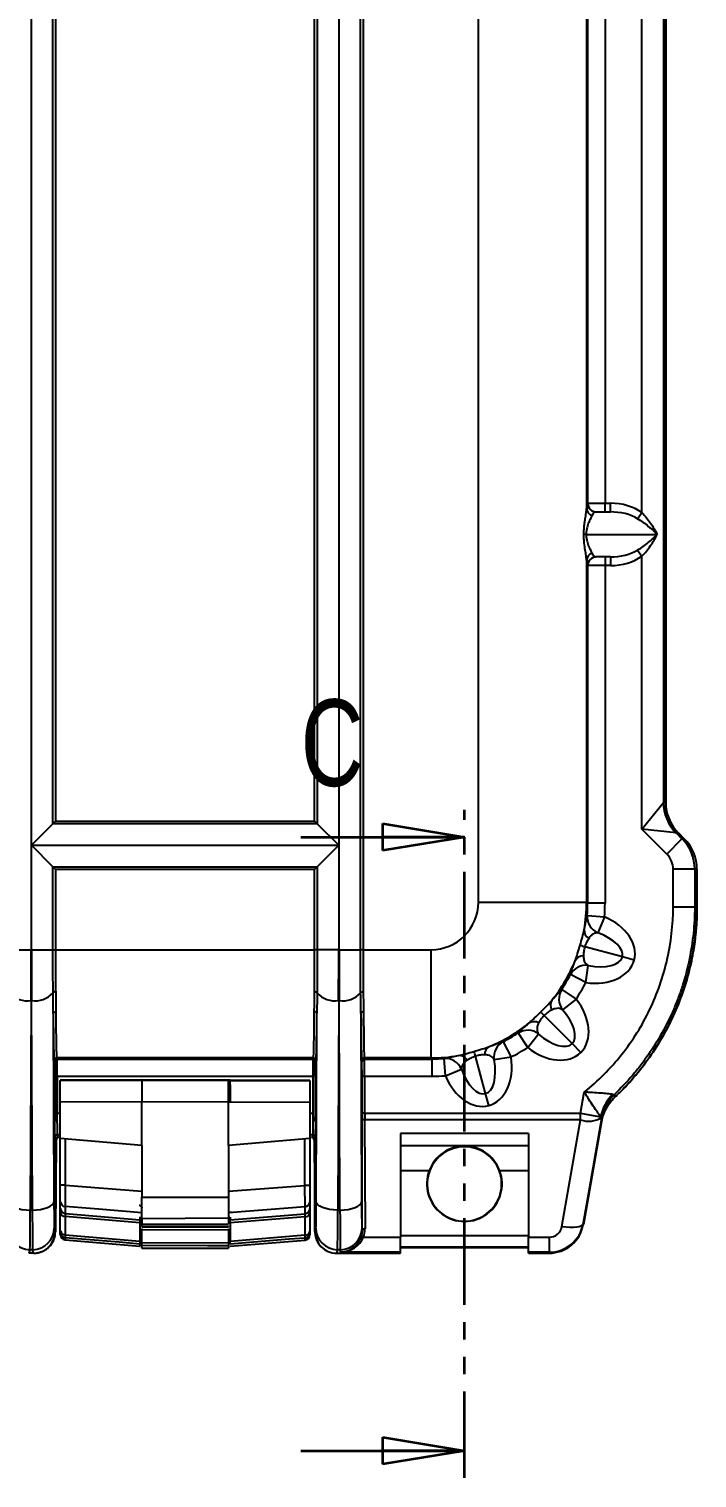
# Model space of a CAD drawing. Header units: millimetres. Extents: x 12 to 854, y 4 to 555.
# Drawn here: x 207.8 to 256.8, y 342.8 to 449.1 of the extents above; entities that cross this region are included whole.
import ezdxf

# ---------------------------------------------------------------- set-up
doc = ezdxf.new("R2010")
doc.units = ezdxf.units.MM
doc.linetypes.add('CENTER', pattern=[10.16, 6.35, -1.27, 1.27, -1.27])
doc.linetypes.add('PHANTOM', pattern=[12.7, 6.35, -1.27, 1.27, -1.27, 1.27, -1.27])
doc.layers.add('DEFAULT_1', color=7, linetype='CENTER')
doc.styles.add('SLDTEXTSTYLE2', font='TXT', dxfattribs={"width": 0.75})

# ---------------------------------------------------------------- blocks, each defined once
blk = doc.blocks.new('_Closed')
at = {"color": 0, "linetype": 'ByBlock', "lineweight": -2}
for p, q in [((-1, 0.166667), (0, 0)), ((-1, 0.166667), (-1, -0.166667)), ((0, 0), (-1, -0.166667)), ((0, 0), (-1, 0))]:
    blk.add_line(p, q, dxfattribs=at)

msp = doc.modelspace()

# ---------------------------------------------------------------- linework, layer by layer
at = {"color": 7, "linetype": 'Continuous', "lineweight": 25}
for p, q in [((207.94, 486.41), (207.94, 381.55)), ((230.52, 381.55), (230.52, 486.41)), ((232.1, 381.55), (232.1, 486.41)), ((232.29, 486.41), (232.29, 381.55)), ((240.74, 385.04), (240.74, 482.92)), ((207.96, 389.21), (207.96, 478.75)), ((230.49, 478.75), (230.49, 389.21)), ((209.54, 390.79), (209.54, 477.17)), ((228.91, 477.17), (228.91, 390.79)), ((209.73, 476.98), (209.73, 390.98)), ((228.72, 390.98), (228.72, 476.98)), ((254.31, 475.6), (254.31, 392.36)), ((254.48, 392.36), (254.48, 475.6)), ((254.48, 475.59), (254.48, 392.36)), ((248.67, 454.05), (248.67, 413.91)), ((252.72, 413.61), (252.72, 454.35)), ((248.75, 414.29), (248.75, 453.66)), ((250.02, 453.66), (250.02, 414.29)), ((248.74, 414.29), (248.75, 414.29)), ((248.75, 414.29), (250.02, 414.29)), ((249.37, 413.66), (250.41, 413.66)), ((250.02, 413.66), (250.02, 414.29)), ((250.02, 414.29), (250.41, 414.29)), ((250.41, 413.66), (250.41, 414.29)), ((252.4, 413.16), (252.72, 413.61)), ((248.64, 412.01), (248.47, 412.01)), ((248.64, 412.01), (253.84, 412.01)), ((250.41, 410.36), (249.37, 410.36)), ((250.02, 410.36), (250.02, 409.72)), ((250.41, 410.36), (250.41, 409.72)), ((252.4, 410.85), (252.72, 410.41)), ((252.72, 390.39), (252.72, 410.41)), ((248.67, 410.11), (248.67, 385.04)), ((248.75, 409.72), (248.74, 409.72)), ((248.75, 384.96), (248.75, 409.72)), ((250.02, 409.72), (248.75, 409.72)), ((250.02, 409.72), (250.02, 384.96)), ((250.41, 409.72), (250.02, 409.72)), ((252.72, 390.39), (254.31, 392.36)), ((254.31, 392.36), (254.48, 392.36)), ((207.96, 389.21), (209.54, 390.79)), ((209.73, 390.98), (209.54, 390.79)), ((228.91, 390.79), (209.54, 390.79)), ((209.73, 390.98), (209.74, 390.98)), ((209.74, 390.98), (228.72, 390.98)), ((228.72, 390.98), (228.91, 390.79)), ((228.91, 390.79), (230.49, 389.21)), ((254.54, 388.57), (252.72, 390.39)), ((255.24, 390.12), (252.72, 390.39)), ((255.24, 390.12), (255.66, 389.69)), ((255.41, 390.12), (255.24, 390.12)), ((255.41, 390.12), (255.83, 389.69)), ((255.83, 389.69), (255.41, 390.11)), ((207.96, 381.55), (207.96, 389.21)), ((207.96, 389.21), (230.49, 389.21)), ((209.54, 387.63), (207.96, 389.21)), ((230.49, 389.21), (228.91, 387.63)), ((230.49, 389.21), (230.49, 381.55)), ((254.54, 388.57), (255.66, 389.69)), ((255.66, 389.69), (255.83, 389.69)), ((209.54, 381.55), (209.54, 387.63)), ((209.54, 387.63), (228.91, 387.63)), ((209.54, 387.63), (209.73, 387.44)), ((209.73, 387.44), (209.73, 381.55)), ((228.72, 387.44), (209.73, 387.44)), ((228.91, 387.63), (228.72, 387.44)), ((228.72, 381.55), (228.72, 387.44)), ((228.91, 387.63), (228.91, 381.55)), ((255.01, 384.7), (255.01, 387.45)), ((256.59, 387.45), (255.01, 387.45)), ((256.59, 387.45), (256.59, 384.7)), ((256.76, 387.45), (256.59, 387.45)), ((256.76, 387.45), (256.76, 384.7)), ((256.76, 384.7), (256.76, 387.44)), ((240.74, 385.04), (248.67, 385.04)), ((248.67, 385.04), (248.75, 384.96)), ((250.02, 384.96), (248.75, 384.96)), ((255.01, 384.7), (256.59, 384.7)), ((256.59, 384.7), (256.76, 384.7)), ((248.72, 384.06), (249.98, 383.96)), ((249.98, 383.96), (249.5, 382.8)), ((206.36, 381.55), (207.94, 381.55)), ((207.96, 381.55), (207.94, 381.55)), ((207.96, 381.55), (209.54, 381.55)), ((209.54, 381.55), (209.73, 381.55)), ((209.73, 381.55), (228.72, 381.55)), ((228.91, 381.55), (228.72, 381.55)), ((230.49, 381.55), (228.91, 381.55)), ((230.49, 381.55), (230.52, 381.55)), ((230.52, 381.55), (232.1, 381.55)), ((232.29, 381.55), (232.1, 381.55)), ((232.29, 381.55), (237.25, 381.55)), ((237.25, 381.55), (237.25, 373.62)), ((251.29, 381.03), (248.54, 381.76)), ((248.61, 379.15), (248.79, 380.4)), ((252.16, 380.8), (251.29, 381.03)), ((248.61, 379.15), (247.49, 379.73)), ((246.84, 378.64), (247.9, 377.93)), ((207.93, 377.83), (207.87, 362.46)), ((207.97, 377.83), (207.93, 377.83)), ((208.03, 362.46), (207.97, 377.83)), ((230.49, 377.83), (230.43, 362.46)), ((230.49, 377.83), (230.52, 377.83)), ((230.58, 362.46), (230.52, 377.83)), ((247.9, 377.93), (246.91, 377.15)), ((209.56, 376.89), (209.61, 363.08)), ((228.84, 363.08), (228.89, 376.89)), ((232.12, 376.89), (232.17, 363.08)), ((247.62, 374.67), (245.56, 376.73)), ((244.35, 374.39), (243.65, 375.45)), ((244.35, 374.39), (245.14, 375.38)), ((242.56, 374.8), (243.14, 373.67)), ((248.25, 374.03), (247.62, 374.67)), ((209.62, 368.95), (209.62, 373.43)), ((209.62, 373.43), (209.69, 373.43)), ((209.83, 373.43), (209.69, 373.43)), ((209.69, 369.07), (209.69, 373.43)), ((209.76, 373.62), (209.79, 373.62)), ((228.67, 373.62), (209.79, 373.62)), ((209.83, 373.54), (228.62, 373.54)), ((209.83, 373.43), (209.83, 369.3)), ((228.77, 373.43), (228.62, 373.43)), ((228.62, 369.3), (228.62, 373.43)), ((228.67, 373.62), (228.69, 373.62)), ((228.77, 373.43), (228.84, 373.43)), ((228.77, 373.43), (228.77, 369.07)), ((228.84, 373.43), (228.84, 368.95)), ((232.19, 373.35), (232.17, 373.43)), ((237.25, 373.62), (232.36, 373.62)), ((232.36, 373.62), (232.38, 373.54)), ((232.38, 373.54), (237.33, 373.54)), ((237.33, 373.54), (237.25, 373.62)), ((237.33, 373.54), (237.33, 372.27)), ((238.32, 372.31), (238.23, 373.57)), ((241.26, 371), (240.52, 373.75)), ((243.14, 373.67), (241.89, 373.49)), ((209.83, 372.27), (209.84, 372.27)), ((228.62, 372.27), (209.84, 372.27)), ((209.84, 372.27), (209.84, 369.57)), ((216.05, 372.02), (210.08, 372)), ((210.08, 372), (210.08, 371.97)), ((210.08, 371.97), (216.05, 371.99)), ((210.08, 370.38), (210.08, 371.97)), ((216.05, 371.99), (216.05, 372.02)), ((222.54, 371.99), (216.05, 372.02)), ((216.05, 371.99), (216.05, 371.99)), ((216.05, 371.99), (222.4, 371.96)), ((222.4, 371.96), (222.54, 371.96)), ((222.54, 371.99), (222.54, 371.96)), ((228.37, 371.97), (222.54, 371.99)), ((222.54, 371.96), (228.37, 371.94)), ((228.37, 371.97), (228.37, 371.94)), ((228.37, 371.94), (228.37, 370.35)), ((228.62, 372.27), (228.62, 372.27)), ((228.62, 369.57), (228.62, 372.27)), ((232.2, 369.57), (232.2, 372.27)), ((232.39, 372.27), (232.2, 372.27)), ((237.33, 372.27), (232.39, 372.27)), ((232.39, 372.27), (232.39, 369.57)), ((238.32, 372.31), (239.49, 372.79)), ((241.49, 370.13), (241.26, 371)), ((248.22, 369.57), (248.5, 371.11)), ((216.05, 370.4), (210.08, 370.38)), ((210.08, 367.72), (210.08, 370.38)), ((216.05, 370.4), (216.05, 370.4)), ((222.4, 370.38), (216.05, 370.4)), ((216.05, 367.2), (216.05, 370.4)), ((222.4, 370.38), (222.4, 370.38)), ((222.4, 367.2), (222.4, 370.38)), ((222.54, 370.38), (222.4, 370.38)), ((228.37, 370.35), (222.54, 370.38)), ((228.37, 370.35), (228.37, 367.72)), ((209.65, 368.95), (209.62, 368.95)), ((209.83, 369.57), (209.84, 369.57)), ((209.83, 369.3), (209.83, 369.28)), ((228.62, 369.57), (228.62, 369.57)), ((228.62, 369.28), (228.62, 369.3)), ((228.84, 368.95), (228.81, 368.95)), ((232.39, 369.57), (232.2, 369.57)), ((232.22, 361.02), (232.2, 369.02)), ((232.39, 369.57), (248.22, 369.57)), ((232.39, 369.08), (232.42, 361.08)), ((248.22, 369.08), (232.39, 369.08)), ((246.86, 361.27), (248.22, 369.08)), ((248.22, 369.57), (249.69, 369.31)), ((248.22, 369.08), (248.22, 369.57)), ((249.77, 369.19), (248.42, 361.48)), ((248.42, 361.4), (249.75, 368.95)), ((249.75, 368.95), (248.43, 361.4)), ((249.75, 368.95), (249.83, 369.23)), ((209.7, 367.62), (209.66, 367.79)), ((209.85, 367.98), (209.89, 367.81)), ((209.89, 367.81), (209.97, 367.81)), ((216.05, 367.2), (210.08, 367.72)), ((210.08, 364.29), (210.08, 367.72)), ((210.44, 367.69), (210.44, 364.29)), ((228.37, 367.72), (222.4, 367.2)), ((228.01, 364.27), (228.01, 367.69)), ((228.37, 367.72), (228.37, 364.27)), ((228.5, 367.81), (228.56, 367.81)), ((228.56, 367.81), (228.6, 367.98)), ((228.79, 367.79), (228.75, 367.62)), ((244.41, 368.09), (235.01, 368.09)), ((235.01, 368.09), (235.01, 360.47)), ((244.41, 368.09), (244.41, 360.47)), ((209.7, 360.89), (209.7, 367.62)), ((209.78, 367.62), (209.72, 360.88)), ((216.05, 367.2), (216.05, 363.4)), ((222.4, 367.2), (222.4, 363.42)), ((228.69, 367.62), (228.74, 360.88)), ((228.75, 360.89), (228.75, 367.62)), ((235.01, 367.21), (244.41, 367.21)), ((235.01, 365.37), (237.13, 365.37)), ((237.13, 365.37), (237.13, 365.37)), ((237.17, 365.37), (237.17, 365.37)), ((237.17, 365.37), (237.17, 365.37)), ((242.26, 365.37), (242.26, 365.37)), ((242.26, 365.37), (242.26, 365.37)), ((242.3, 365.37), (242.29, 365.37)), ((242.3, 365.37), (244.41, 365.37)), ((210.44, 364.29), (210.08, 364.29)), ((210.44, 364.29), (216.05, 363.84)), ((216.05, 363.4), (222.4, 363.42)), ((222.4, 363.84), (228.01, 364.27)), ((228.37, 364.27), (228.01, 364.27)), ((207.87, 362.46), (208.03, 362.46)), ((210.08, 362.59), (210.08, 363.1)), ((210.43, 362.72), (210.43, 362.22)), ((228.02, 362.19), (228.02, 362.7)), ((228.37, 363.08), (228.37, 362.57)), ((230.43, 362.46), (230.58, 362.46)), ((210.08, 360.93), (210.08, 362.27)), ((215.92, 361.54), (210.43, 362)), ((210.43, 362), (210.43, 360.66)), ((215.92, 361.94), (216.05, 361.92)), ((215.92, 361.94), (215.92, 361.76)), ((215.92, 361.54), (215.92, 360.19)), ((216.05, 361.83), (216.05, 361.43)), ((216.05, 361.43), (222.4, 361.46)), ((222.4, 361.93), (222.54, 361.94)), ((222.4, 361.86), (222.4, 361.46)), ((228.02, 361.97), (222.54, 361.54)), ((222.54, 361.94), (222.54, 361.75)), ((222.54, 361.54), (222.54, 360.19)), ((228.02, 360.64), (228.02, 361.97)), ((228.37, 362.24), (228.37, 360.9)), ((248.42, 361.48), (248.42, 361.4)), ((209.64, 361.15), (209.7, 360.89)), ((210.08, 360.67), (210.08, 360.82)), ((210.43, 360.66), (215.92, 360.19)), ((210.43, 360.29), (215.92, 359.81)), ((215.92, 360.46), (216.06, 360.45)), ((216.06, 361.02), (216.06, 361.11)), ((222.41, 360.99), (216.06, 361.02)), ((216.06, 360.09), (216.06, 361.02)), ((222.41, 361.09), (222.41, 360.99)), ((222.41, 360.99), (222.41, 360.07)), ((222.41, 360.47), (222.54, 360.48)), ((222.54, 360.19), (228.02, 360.64)), ((222.54, 359.81), (228.02, 360.26)), ((228.37, 360.79), (228.37, 360.64)), ((228.75, 360.89), (228.82, 361.15)), ((232.19, 361.15), (232.22, 361.02)), ((232.31, 360.47), (235.01, 360.47)), ((235.01, 360.61), (244.41, 360.61)), ((235.01, 359.37), (235.01, 360.47)), ((244.41, 360.47), (245.92, 360.47)), ((244.41, 359.37), (244.41, 360.47)), ((245.92, 360.47), (245.92, 359.37)), ((207.85, 359.56), (207.78, 359.3)), ((208.12, 359.3), (207.78, 359.3)), ((208.05, 359.56), (207.85, 359.56)), ((208.12, 359.3), (208.05, 359.56)), ((215.92, 359.97), (215.92, 359.81)), ((216.06, 360.09), (222.41, 360.07)), ((216.06, 359.68), (216.06, 359.87)), ((216.06, 359.68), (222.41, 359.66)), ((222.41, 359.84), (222.41, 359.66)), ((230.4, 359.56), (230.34, 359.3)), ((230.34, 359.3), (235.01, 359.3)), ((230.61, 359.56), (230.4, 359.56)), ((230.65, 359.37), (230.61, 359.56)), ((235.01, 359.37), (230.65, 359.37)), ((235.01, 359.77), (244.41, 359.77)), ((235.01, 359.72), (244.41, 359.72)), ((235.01, 359.3), (235.01, 359.37)), ((245.92, 359.37), (244.41, 359.37)), ((244.41, 359.3), (244.41, 359.37)), ((244.41, 359.3), (245.92, 359.3)), ((244.41, 359.3), (245.92, 359.3)), ((245.92, 359.3), (245.92, 359.37))]:
    msp.add_line(p, q, dxfattribs=at)
at = {"color": 7, "linetype": 'PHANTOM', "lineweight": 35}
msp.add_line((239.71, 342.82), (239.71, 391.82), dxfattribs=at)
at = {"color": 7, "linetype": 'Continuous', "lineweight": 35}
for p, q in [((227.71, 389.82), (239.71, 389.82)), ((227.71, 344.82), (239.71, 344.82))]:
    msp.add_line(p, q, dxfattribs=at)
at = {"color": 8, "linetype": 'Continuous', "lineweight": 25}
for p, q in [((209.84, 369.57), (210.08, 369.57)), ((228.37, 369.57), (228.62, 369.57)), ((210.08, 367.98), (209.85, 367.98)), ((228.6, 367.98), (228.37, 367.98)), ((210.43, 360.44), (210.43, 360.29)), ((215.92, 360.59), (216.06, 360.58)), ((222.41, 360.58), (222.54, 360.6)), ((228.02, 360.26), (228.02, 360.41))]:
    msp.add_line(p, q, dxfattribs=at)
at = {"color": 7, "linetype": 'Continuous', "lineweight": 25, "flags": 128}
for points in [[(209.56, 376.89), (209.57, 376.91), (209.58, 376.93), (209.59, 376.95), (209.62, 376.97), (209.65, 376.98), (209.68, 376.99), (209.72, 377), (209.75, 377)], [(228.89, 376.89), (228.89, 376.91), (228.88, 376.93), (228.86, 376.95), (228.84, 376.97), (228.81, 376.98), (228.77, 376.99), (228.74, 377), (228.7, 377)], [(232.31, 377), (232.27, 377), (232.23, 376.99), (232.2, 376.98), (232.17, 376.97), (232.15, 376.95), (232.13, 376.93), (232.12, 376.91), (232.12, 376.89)], [(245.56, 376.73), (245.5, 376.78), (245.46, 376.83), (245.42, 376.87), (245.38, 376.91), (245.35, 376.94), (245.33, 376.96), (245.31, 376.98), (245.3, 376.99)], [(232.39, 369.08), (232.36, 369.08), (232.32, 369.08), (232.29, 369.07), (232.26, 369.06), (232.24, 369.06), (232.22, 369.05), (232.21, 369.04), (232.2, 369.02)], [(206.29, 363.08), (206.32, 362.96), (206.41, 362.85), (206.56, 362.74), (206.76, 362.65), (207, 362.57), (207.27, 362.51), (207.57, 362.47), (207.87, 362.46)], [(208.03, 362.46), (208.33, 362.47), (208.63, 362.51), (208.9, 362.57), (209.14, 362.65), (209.34, 362.74), (209.49, 362.85), (209.58, 362.96), (209.61, 363.08)], [(216.05, 362.27), (212.89, 362.52), (210.43, 362.72)], [(228.02, 362.7), (225.21, 362.49), (222.4, 362.27)], [(230.43, 362.46), (230.12, 362.47), (229.82, 362.51), (229.55, 362.57), (229.31, 362.65), (229.11, 362.74), (228.97, 362.85), (228.87, 362.96), (228.84, 363.08)], [(230.58, 362.46), (230.89, 362.47), (231.19, 362.51), (231.46, 362.57), (231.7, 362.65), (231.9, 362.74), (232.04, 362.85), (232.14, 362.96), (232.17, 363.08)], [(210.43, 362.22), (211.6, 362.12), (215.92, 361.76)], [(222.4, 361.86), (219.23, 361.85), (216.05, 361.83)], [(222.41, 361.25), (220.12, 361.26), (216.06, 361.27)], [(222.54, 361.75), (224.05, 361.88), (228.02, 362.19)], [(246.86, 361.27), (247.16, 361.23), (247.44, 361.21), (247.7, 361.21), (247.94, 361.23), (248.13, 361.27), (248.28, 361.32), (248.38, 361.39), (248.42, 361.48)], [(215.92, 359.97), (214.4, 360.1), (210.43, 360.44)], [(216.06, 361.24), (217.58, 361.23), (222.41, 361.21)], [(228.02, 360.41), (226.85, 360.32), (222.54, 359.97)], [(232.42, 361.08), (232.38, 361.08), (232.34, 361.07), (232.31, 361.07), (232.28, 361.06), (232.26, 361.05), (232.24, 361.04), (232.23, 361.03), (232.22, 361.02)], [(222.41, 359.84), (220.88, 359.85), (216.06, 359.87)]]:
    msp.add_lwpolyline(points, dxfattribs=at)
at = {"color": 7, "linetype": 'Continuous', "lineweight": 25}
for centre, radius, start, end in [((249.26, 413.93), 0.59, 182.4967, 249.7068), ((249.37, 414.29), 0.635, 179.9825, 269.9825), ((249.39, 414.29), 0.635, 179.9825, 269.9825), ((249.26, 410.08), 0.59, 110.2932, 177.5033), ((249.37, 409.72), 0.635, 90.0175, 180.0175), ((249.39, 409.72), 0.635, 90.0175, 180.0175), ((257.48, 392.36), 3.18, 180.0299, 224.9875), ((257.49, 392.36), 3.18, 179.997, 224.9783), ((253.42, 387.45), 3.18, 0, 45), ((249.98, 383.97), 1.27, 175.9468, 247.5286), ((249.25, 383), 0.761, 178.1475, 236.0804), ((249.66, 385.63), 4.02, 248.624, 253.8537), ((248.61, 379.14), 1.27, 81.7396, 152.3492), ((248.46, 380.37), 0.738, 92.2406, 149.0731), ((207.65, 379.54), 1.73, 221.6271, 279.3821), ((208.25, 379.54), 1.73, 260.6179, 318.3729), ((209.7, 378.25), 0.208, 80.6152, 138.3057), ((228.75, 378.25), 0.208, 41.6943, 99.3848), ((230.2, 379.54), 1.73, 221.6271, 279.3821), ((230.81, 379.54), 1.73, 260.6179, 318.3729), ((232.26, 378.25), 0.208, 80.6152, 138.3057), ((247.91, 377.94), 1.27, 146.818, 218.3553), ((246.78, 377.47), 0.764, 149.7492, 206.4111), ((244.82, 375.51), 0.764, 63.5866, 120.247), ((244.35, 374.38), 1.27, 51.6427, 123.178), ((236.65, 372.63), 4.03, 16.1431, 21.3551), ((241.91, 373.82), 0.739, 120.9183, 177.7494), ((243.14, 373.68), 1.27, 117.6471, 188.2634), ((232.36, 373.43), 0.191, 90.0041, 179.9632), ((232.38, 373.35), 0.191, 90.0041, 179.9632), ((238.31, 372.31), 1.27, 22.465, 94.0498), ((239.29, 373.04), 0.762, 33.9239, 91.8537), ((175.19, 370.96), 47.36, 359.2898, 1.2102), ((253.01, 368.58), 3.4, 135.7183, 167.6589), ((252.9, 368.64), 3.18, 133.6583, 169.4096), ((252.89, 368.64), 3.17, 133.5377, 169.9834), ((252.9, 368.64), 3.18, 133.7052, 168.7547), ((209.77, 368.95), 0.127, 121.2924, 180.0004), ((209.58, 369.28), 0.254, 301.2891, 359.9999), ((228.88, 369.28), 0.254, 180.0001, 238.7109), ((228.68, 368.95), 0.127, 359.9996, 58.7076), ((248.81, 370.8), 1.82, 251.0896, 301.9824), ((209.85, 367.79), 0.191, 90.0041, 179.9632), ((228.6, 367.79), 0.191, 0.0368, 89.9959), ((239.71, 364.38), 2.73, 21.2882, 158.7118), ((239.71, 364.38), 2.73, 158.6891, 21.3109), ((210.46, 363.1), 0.378, 180.3004, 265.3724), ((210.46, 362.6), 0.38, 180.1203, 265.1502), ((227.99, 363.08), 0.378, 274.3779, 359.6965), ((227.99, 362.57), 0.38, 274.6001, 359.8786), ((210.41, 362.33), 0.329, 190.4295, 274.2578), ((228.05, 362.3), 0.329, 265.5498, 349.5203), ((207.85, 361.15), 1.59, 180.0368, 269.9959), ((208.05, 361.15), 1.59, 270.0041, 359.9632), ((210.41, 360.99), 0.329, 190.4295, 274.2578), ((210.46, 360.82), 0.381, 180.0522, 265.0653), ((210.46, 360.67), 0.381, 180, 265), ((228.05, 360.96), 0.329, 265.5498, 349.5203), ((227.99, 360.79), 0.381, 274.6847, 359.9473), ((227.99, 360.64), 0.381, 274.75, 0), ((230.4, 361.15), 1.59, 180.0368, 269.9959), ((230.61, 361.15), 1.59, 270.0041, 359.9632), ((232.22, 360.3), 0.195, 60.6698, 115.3673)]:
    msp.add_arc(centre, radius, start, end, dxfattribs=at)
for centre, major_axis, ratio, start_param, end_param in [((248.74, 412.01), (0, 2.29), 0.051172, 0, 0.590076), ((249.37, 412.01), (0, 1.65), 0.342818, 0, 0.590076), ((250.41, 412.01), (-3.23, 0), 0.707107, 3.915418, 4.712389), ((250.41, 412.01), (2.78, 0), 0.593057, 0.773825, 1.570796), ((249.37, 412.01), (0, 1.65), 0.342818, 2.551517, 3.141593), ((250.41, 412.01), (2.78, 0), 0.593057, 4.712389, 5.50936), ((250.41, 412.01), (3.23, 0), 0.707107, 4.712389, 5.50936), ((248.74, 412.01), (0, 2.29), 0.051172, 2.551517, 3.141593), ((254.31, 385.63), (0, 6.74), 0.024685, 6.28317, 6.293397), ((257.65, 392.36), (3.18, 0), 0.999391, 3.141593, 3.926991), ((257.65, 392.36), (-2.25, 2.25), 0.998783, 0.784789, 1.570796), ((257.49, 385.63), (-2.25, 4.49), 0.014798, 6.26343, 6.273656), ((253.58, 387.45), (3.18, 0), 0.999391, 0, 0.785398), ((253.58, 387.45), (2.25, -2.25), 0.998783, 0.784789, 1.570796), ((253.42, 387.45), (1.59, 0), 0.999391, 0, 0.785398), ((237.24, 385.04), (2.47, -2.47), 0.998783, 5.498396, 7.067974), ((237.24, 385.04), (8.08, 8.08), 0.999527, 5.319543, 5.497178), ((237.31, 384.98), (8.09, -8.09), 0.998513, 0.706126, 0.784789), ((237.31, 384.98), (8.99, -8.99), 0.998783, 0.706126, 0.784789), ((248.69, 381.72), (3.47, -0.93), 0.707107, 0, 1.382907), ((248.69, 381.72), (2.6, -0.7), 0.471405, 0, 1.382907), ((207.87, 381.55), (0, 9.53), 0.007272, 4.310963, 4.712389), ((208.03, 381.55), (0, 9.53), 0.007272, 1.570796, 1.972222), ((230.42, 381.55), (0, 9.53), 0.007272, 4.310963, 4.712389), ((230.59, 381.55), (0, 9.53), 0.007272, 1.570796, 1.972222), ((237.24, 385.04), (8.08, 8.08), 0.999527, 4.816741, 5.112519), ((248.69, 381.72), (-3.47, 0.93), 0.707107, 1.737373, 3.141593), ((248.69, 381.72), (2.6, -0.7), 0.471405, 4.878966, 6.283185), ((237.31, 384.98), (8.09, -8.09), 0.998513, 0.198601, 0.309896), ((237.31, 384.98), (8.99, -8.99), 0.998783, 0.198601, 0.309896), ((245.71, 376.57), (2.54, -2.54), 0.707107, 0, 1.407312), ((209.62, 381.55), (0, 8.13), 0.008727, 2.180832, 3.091797), ((209.81, 381.55), (0, 7.94), 0.008936, 2.180832, 3.070529), ((228.64, 381.55), (0, 7.94), 0.008936, 3.212657, 4.102353), ((228.83, 381.55), (0, 8.13), 0.008727, 3.191388, 4.102353), ((232.18, 381.55), (0, 8.13), 0.008727, 2.180832, 3.106686), ((232.37, 381.55), (0, 7.94), 0.008936, 2.180832, 3.106686), ((237.24, 385.04), (8.08, 8.08), 0.999527, 4.312236, 4.607955), ((245.71, 376.57), (-1.91, 1.9), 0.471405, 3.141593, 4.548905), ((237.31, 384.98), (8.09, -8.09), 0.998513, 5.973229, 6.084511), ((245.71, 376.57), (-1.91, 1.9), 0.471405, 1.734228, 3.141593), ((237.31, 384.98), (8.99, -8.99), 0.998783, 5.973229, 6.084511), ((245.71, 376.57), (-2.54, 2.54), 0.707107, 1.734228, 3.141593), ((209.83, 372.27), (0, 1.27), 0.007418, 4.712389, 5.960046), ((228.63, 372.27), (0, 1.27), 0.007418, 0.323139, 1.570796), ((232.19, 372.27), (0, 1.08), 0.008727, 4.712389, 6.248279), ((232.38, 372.27), (0, 1.27), 0.007418, 4.712389, 6.248279), ((237.24, 385.04), (8.08, 8.08), 0.999527, 3.9276, 4.105118), ((237.31, 384.98), (8.09, -8.09), 0.998513, 5.498396, 5.576991), ((240.56, 373.6), (-0.7, 2.6), 0.471405, 3.141593, 4.545894), ((240.56, 373.6), (0.93, -3.47), 0.707107, 0, 1.404301), ((222.39, 370.38), (0.01, 1.59), 0.006545, 4.712426, 6.265732), ((237.31, 384.98), (8.99, -8.99), 0.998783, 5.498396, 5.576991), ((240.56, 373.6), (-0.93, 3.47), 0.707107, 1.758514, 3.141593), ((240.56, 373.6), (-0.7, 2.6), 0.471405, 1.758514, 3.141593), ((209.74, 368.95), (0.0902, 0.0902), 0.991311, 1.242911, 2.351831), ((209.66, 369.57), (0, 1.78), 0.008727, 1.921805, 3.106686), ((209.74, 368.95), (0.0902, 0.0902), 0.991311, 1.237099, 1.242911), ((209.58, 368.95), (0.254, 0), 0.500019, 1.024667, 1.114719), ((209.85, 369.57), (0, 1.59), 0.009774, 1.570796, 3.106686), ((228.6, 369.57), (0, 1.59), 0.009774, 3.176499, 4.712389), ((228.88, 368.95), (0.254, 0), 0.500019, 2.026873, 2.116926), ((228.71, 368.95), (0.0902, -0.0902), 0.991311, 0.789761, 1.898682), ((228.71, 368.95), (0.0902, -0.0902), 0.991311, 1.898682, 1.904493), ((228.79, 369.57), (0, 1.78), 0.008727, 3.176499, 4.36138), ((232.22, 369.57), (0, 1.78), 0.008727, 1.570796, 1.880847), ((232.41, 369.57), (0, 1.59), 0.009774, 1.570796, 1.880847), ((209.89, 367.62), (0.046, -0.185), 0.999353, 2.896856, 4.467348), ((209.97, 367.62), (-0.045, 0.185), 0.999355, 6.04666, 7.608436), ((228.5, 367.62), (-0.045, -0.185), 0.999355, 1.816342, 3.378118), ((228.56, 367.62), (-0.046, -0.185), 0.999353, 1.815838, 3.386329), ((239.71, 364.39), (0, 2.76), 0.999996, 5.076902, 7.489468), ((239.71, 364.39), (0, 2.76), 0.999996, 1.206688, 5.076497), ((207.85, 364.32), (0, 4.76), 0.005818, 3.176499, 4.310963), ((208.05, 364.32), (0, 4.76), 0.005818, 1.972222, 3.106686), ((209.64, 364.32), (0, 3.18), 0.008727, 1.972222, 3.106686), ((228.82, 364.32), (0, 3.18), 0.008727, 3.176499, 4.310963), ((230.4, 364.32), (0, 4.76), 0.005818, 3.176499, 4.310963), ((230.61, 364.32), (0, 4.76), 0.005818, 1.972222, 3.106686), ((232.19, 364.32), (0, 3.18), 0.008727, 1.972222, 3.106686), ((245.92, 361.92), (0, 2.55), 0.995923, 3.141593, 4.537856), ((245.92, 361.84), (0, -2.54), 0.999391, 0, 1.396263), ((245.92, 361.84), (0, 2.54), 0.999391, 3.141593, 4.537856), ((245.92, 361.44), (0, 0.964), 0.98821, 3.141593, 4.537856), ((208.12, 360.89), (-0.39, 1.54), 0.999353, 2.896856, 4.467348), ((230.34, 360.89), (-0.39, -1.54), 0.999353, 4.95743, 6.527922), ((230.65, 360.96), (0.99, 1.27), 0.960496, 3.822188, 5.048027), ((230.65, 360.96), (1.74, 0.28), 0.895565, 4.568197, 5.794036), ((230.64, 361.02), (-0.21, 1.6), 0.986336, 4.238826, 4.583479), ((230.64, 361.08), (-0.23, 1.78), 0.987848, 4.239387, 4.584039)]:
    msp.add_ellipse(centre, major_axis=major_axis, ratio=ratio, start_param=start_param, end_param=end_param, dxfattribs=at)
msp.add_ellipse((232.18, 370.1), major_axis=(0, 0.73), ratio=0.008727, dxfattribs=at)
for points, knots in [([(248.47, 412.01), (248.47, 412.12), (248.47, 412.22), (248.48, 412.43), (248.49, 412.53), (248.51, 412.73), (248.52, 412.82), (248.54, 412.99), (248.56, 413.08), (248.58, 413.23), (248.59, 413.31), (248.61, 413.45), (248.62, 413.52), (248.65, 413.7), (248.66, 413.81), (248.67, 413.91)], [0, 0, 0, 0, 0.125, 0.125, 0.25, 0.25, 0.375, 0.375, 0.5, 0.5, 0.625, 0.625, 0.75, 0.75, 1, 1, 1, 1]), ([(249.06, 413.38), (249.02, 413.32), (248.99, 413.24), (248.91, 413.08), (248.87, 412.99), (248.8, 412.83), (248.78, 412.77), (248.74, 412.64), (248.72, 412.58), (248.68, 412.43), (248.67, 412.36), (248.64, 412.19), (248.64, 412.1), (248.64, 412.01)], [0, 0, 0, 0, 0.25, 0.25, 0.5, 0.5, 0.625, 0.625, 0.75, 0.75, 0.875, 0.875, 1, 1, 1, 1]), ([(252.72, 413.61), (252.84, 413.48), (252.95, 413.36), (253.16, 413.1), (253.26, 412.97), (253.45, 412.7), (253.54, 412.56), (253.66, 412.35), (253.7, 412.28), (253.77, 412.15), (253.81, 412.08), (253.84, 412.01)], [0, 0, 0, 0, 0.25, 0.25, 0.5, 0.5, 0.75, 0.75, 0.875, 0.875, 1, 1, 1, 1]), ([(252.4, 413.16), (252.54, 413.07), (252.68, 412.98), (252.94, 412.8), (253.07, 412.7), (253.31, 412.5), (253.43, 412.41), (253.59, 412.26), (253.64, 412.21), (253.75, 412.11), (253.8, 412.06), (253.84, 412.01)], [0, 0, 0, 0, 0.25, 0.25, 0.5, 0.5, 0.75, 0.75, 0.875, 0.875, 1, 1, 1, 1]), ([(248.67, 410.11), (248.66, 410.2), (248.65, 410.31), (248.61, 410.56), (248.59, 410.7), (248.54, 411.02), (248.52, 411.19), (248.49, 411.48), (248.48, 411.58), (248.47, 411.79), (248.47, 411.9), (248.47, 412.01)], [0, 0, 0, 0, 0.25, 0.25, 0.5, 0.5, 0.75, 0.75, 0.875, 0.875, 1, 1, 1, 1]), ([(248.64, 412.01), (248.64, 411.92), (248.64, 411.83), (248.67, 411.66), (248.68, 411.58), (248.72, 411.44), (248.74, 411.37), (248.78, 411.25), (248.8, 411.19), (248.86, 411.03), (248.91, 410.94), (248.99, 410.77), (249.02, 410.7), (249.06, 410.64)], [0, 0, 0, 0, 0.125, 0.125, 0.25, 0.25, 0.375, 0.375, 0.5, 0.5, 0.75, 0.75, 1, 1, 1, 1]), ([(252.4, 410.85), (252.54, 410.94), (252.68, 411.03), (252.94, 411.22), (253.07, 411.32), (253.31, 411.51), (253.43, 411.61), (253.59, 411.76), (253.64, 411.81), (253.75, 411.91), (253.8, 411.96), (253.84, 412.01)], [0, 0, 0, 0, 0.25, 0.25, 0.5, 0.5, 0.75, 0.75, 0.875, 0.875, 1, 1, 1, 1]), ([(252.72, 410.41), (252.84, 410.53), (252.95, 410.66), (253.16, 410.92), (253.26, 411.05), (253.45, 411.32), (253.54, 411.46), (253.66, 411.66), (253.7, 411.73), (253.77, 411.87), (253.81, 411.94), (253.84, 412.01)], [0, 0, 0, 0, 0.25, 0.25, 0.5, 0.5, 0.75, 0.75, 0.875, 0.875, 1, 1, 1, 1]), ([(248.5, 371.11), (249, 371.52), (249.48, 371.95), (250.39, 372.87), (250.83, 373.36), (252.05, 374.89), (252.73, 375.99), (253.57, 377.74), (253.82, 378.34), (254.25, 379.58), (254.43, 380.21), (254.86, 382.1), (255.01, 383.38), (255.01, 384.7)], [0, 0, 0, 0, 0.125, 0.125, 0.25, 0.25, 0.5, 0.5, 0.625, 0.625, 0.75, 0.75, 1, 1, 1, 1]), ([(256.59, 384.7), (256.59, 384.66), (256.59, 384.61), (256.59, 384.53), (256.59, 384.41), (256.59, 384.13), (256.58, 383.89), (256.55, 383.41), (256.53, 383.09), (256.43, 382.14), (256.33, 381.51), (256.08, 380.26), (255.92, 379.64), (255.63, 378.71), (255.53, 378.41), (255.3, 377.8), (255.18, 377.5), (254.55, 376.03), (253.93, 374.92), (253.02, 373.6), (252.83, 373.34), (252.44, 372.83), (252.23, 372.58), (251.61, 371.84), (251.16, 371.38), (250.7, 370.94)], [0, 0, 0, 0, 0.007812, 0.007812, 0.015625, 0.03125, 0.0625, 0.0625, 0.125, 0.125, 0.25, 0.25, 0.375, 0.375, 0.4375, 0.4375, 0.5, 0.5, 0.75, 0.75, 0.8125, 0.8125, 0.875, 0.875, 1, 1, 1, 1]), ([(256.76, 384.7), (256.76, 384.59), (256.76, 384.38), (256.75, 384.07), (256.74, 383.75), (256.72, 383.44), (256.7, 383.13), (256.67, 382.82), (256.64, 382.51), (256.6, 382.19), (256.56, 381.88), (256.51, 381.57), (256.45, 381.27), (256.3, 380.44), (255.97, 379.12), (255.33, 377.35), (254.53, 375.64), (253.56, 374.03), (252.44, 372.51), (251.52, 371.51), (250.93, 370.93), (250.78, 370.79), (250.71, 370.72)], [0, 0, 0, 0, 0.020074, 0.040121, 0.060147, 0.080156, 0.100154, 0.120147, 0.140139, 0.160137, 0.180145, 0.200169, 0.220214, 0.240286, 0.3604, 0.480528, 0.600665, 0.720815, 0.840962, 0.961126, 0.980575, 1, 1, 1, 1]), ([(250.71, 370.72), (250.79, 370.79), (250.93, 370.93), (251.53, 371.51), (252.44, 372.52), (253.56, 374.04), (254.53, 375.65), (255.33, 377.35), (255.97, 379.13), (256.32, 380.55), (256.51, 381.58), (256.6, 382.2), (256.67, 382.82), (256.72, 383.44), (256.76, 384.07), (256.76, 384.49), (256.76, 384.7)], [0, 0, 0, 0, 0.01967, 0.039367, 0.15972, 0.280099, 0.399852, 0.519616, 0.639842, 0.760066, 0.800122, 0.840094, 0.880025, 0.919958, 0.959936, 1, 1, 1, 1]), ([(248.49, 383.02), (248.52, 383.18), (248.55, 383.32), (248.6, 383.56), (248.62, 383.66), (248.65, 383.83), (248.67, 383.9), (248.69, 384), (248.7, 384.04), (248.72, 384.06)], [0, 0, 0, 0, 0.25, 0.25, 0.5, 0.5, 0.75, 0.75, 1, 1, 1, 1]), ([(248.19, 381.88), (248.25, 382.09), (248.31, 382.29), (248.41, 382.68), (248.45, 382.85), (248.49, 383.02)], [0, 0, 0, 0, 0.5, 0.5, 1, 1, 1, 1]), ([(249.5, 382.8), (249.44, 382.8), (249.39, 382.79), (249.28, 382.77), (249.22, 382.75), (249.11, 382.68), (249.05, 382.64), (248.94, 382.53), (248.88, 382.46), (248.82, 382.36)], [0, 0, 0, 0, 0.25, 0.25, 0.5, 0.5, 0.75, 0.75, 1, 1, 1, 1]), ([(209.55, 378.39), (209.55, 378.64), (209.55, 378.9), (209.54, 379.41), (209.54, 379.68), (209.54, 380.47), (209.54, 381), (209.54, 381.55)], [0, 0, 0, 0, 0.25, 0.25, 0.5, 0.5, 1, 1, 1, 1]), ([(209.73, 381.55), (209.73, 381.02), (209.73, 380.49), (209.73, 379.72), (209.73, 379.46), (209.73, 378.95), (209.74, 378.7), (209.74, 378.45)], [0, 0, 0, 0, 0.5, 0.5, 0.75, 0.75, 1, 1, 1, 1]), ([(228.72, 378.45), (228.72, 378.7), (228.72, 378.95), (228.72, 379.46), (228.72, 379.72), (228.72, 380.49), (228.72, 381.02), (228.72, 381.55)], [0, 0, 0, 0, 0.25, 0.25, 0.5, 0.5, 1, 1, 1, 1]), ([(228.91, 381.55), (228.91, 381), (228.91, 380.47), (228.91, 379.68), (228.91, 379.41), (228.91, 378.9), (228.91, 378.64), (228.91, 378.39)], [0, 0, 0, 0, 0.5, 0.5, 0.75, 0.75, 1, 1, 1, 1]), ([(232.1, 378.39), (232.1, 378.64), (232.1, 378.9), (232.1, 379.41), (232.1, 379.68), (232.1, 380.47), (232.1, 381), (232.1, 381.55)], [0, 0, 0, 0, 0.25, 0.25, 0.5, 0.5, 1, 1, 1, 1]), ([(232.29, 381.55), (232.29, 381.02), (232.29, 380.49), (232.29, 379.72), (232.29, 379.46), (232.29, 378.95), (232.29, 378.7), (232.29, 378.45)], [0, 0, 0, 0, 0.5, 0.5, 0.75, 0.75, 1, 1, 1, 1]), ([(247.83, 380.75), (247.89, 380.91), (247.95, 381.09), (248.07, 381.48), (248.13, 381.68), (248.19, 381.88)], [0, 0, 0, 0, 0.5, 0.5, 1, 1, 1, 1]), ([(248.54, 381.76), (248.52, 381.7), (248.5, 381.64), (248.48, 381.52), (248.47, 381.46), (248.44, 381.29), (248.44, 381.2), (248.44, 381.11)], [0, 0, 0, 0, 0.25, 0.25, 0.5, 0.5, 1, 1, 1, 1]), ([(248.82, 382.36), (248.78, 382.29), (248.73, 382.21), (248.65, 382.06), (248.63, 382), (248.58, 381.89), (248.56, 381.83), (248.54, 381.76)], [0, 0, 0, 0, 0.5, 0.5, 0.75, 0.75, 1, 1, 1, 1]), ([(247.49, 379.73), (247.49, 379.76), (247.49, 379.79), (247.52, 379.89), (247.54, 379.96), (247.6, 380.12), (247.63, 380.22), (247.72, 380.45), (247.77, 380.59), (247.83, 380.75)], [0, 0, 0, 0, 0.25, 0.25, 0.5, 0.5, 0.75, 0.75, 1, 1, 1, 1]), ([(248.44, 381.11), (248.43, 381), (248.45, 380.91), (248.48, 380.75), (248.51, 380.69), (248.57, 380.58), (248.61, 380.53), (248.7, 380.46), (248.74, 380.43), (248.79, 380.4)], [0, 0, 0, 0, 0.25, 0.25, 0.5, 0.5, 0.75, 0.75, 1, 1, 1, 1]), ([(209.56, 376.89), (209.56, 377.13), (209.56, 377.37), (209.55, 377.87), (209.55, 378.13), (209.55, 378.39)], [0, 0, 0, 0, 0.5, 0.5, 1, 1, 1, 1]), ([(209.74, 378.45), (209.74, 378.2), (209.74, 377.95), (209.75, 377.46), (209.75, 377.23), (209.75, 377)], [0, 0, 0, 0, 0.5, 0.5, 1, 1, 1, 1]), ([(228.7, 377), (228.7, 377.23), (228.71, 377.46), (228.71, 377.95), (228.72, 378.2), (228.72, 378.45)], [0, 0, 0, 0, 0.5, 0.5, 1, 1, 1, 1]), ([(228.91, 378.39), (228.91, 378.13), (228.9, 377.87), (228.9, 377.37), (228.89, 377.13), (228.89, 376.89)], [0, 0, 0, 0, 0.5, 0.5, 1, 1, 1, 1]), ([(232.12, 376.89), (232.12, 377.13), (232.11, 377.37), (232.11, 377.87), (232.1, 378.13), (232.1, 378.39)], [0, 0, 0, 0, 0.5, 0.5, 1, 1, 1, 1]), ([(232.29, 378.45), (232.29, 378.2), (232.3, 377.95), (232.3, 377.46), (232.31, 377.23), (232.31, 377)], [0, 0, 0, 0, 0.5, 0.5, 1, 1, 1, 1]), ([(246.12, 377.85), (246.23, 377.98), (246.33, 378.09), (246.49, 378.28), (246.56, 378.35), (246.67, 378.48), (246.72, 378.53), (246.79, 378.6), (246.82, 378.62), (246.84, 378.64)], [0, 0, 0, 0, 0.25, 0.25, 0.5, 0.5, 0.75, 0.75, 1, 1, 1, 1]), ([(245.3, 376.99), (245.45, 377.14), (245.6, 377.29), (245.88, 377.59), (246.01, 377.72), (246.12, 377.85)], [0, 0, 0, 0, 0.5, 0.5, 1, 1, 1, 1]), ([(246.91, 377.15), (246.86, 377.18), (246.81, 377.21), (246.7, 377.24), (246.64, 377.26), (246.51, 377.26), (246.44, 377.25), (246.28, 377.21), (246.19, 377.18), (246.1, 377.13)], [0, 0, 0, 0, 0.25, 0.25, 0.5, 0.5, 0.75, 0.75, 1, 1, 1, 1]), ([(243.65, 375.45), (243.66, 375.47), (243.69, 375.49), (243.76, 375.57), (243.81, 375.61), (243.93, 375.73), (244.01, 375.8), (244.2, 375.96), (244.31, 376.05), (244.43, 376.17)], [0, 0, 0, 0, 0.25, 0.25, 0.5, 0.5, 0.75, 0.75, 1, 1, 1, 1]), ([(244.43, 376.17), (244.56, 376.28), (244.7, 376.41), (245, 376.69), (245.14, 376.84), (245.3, 376.99)], [0, 0, 0, 0, 0.5, 0.5, 1, 1, 1, 1]), ([(245.16, 376.19), (245.11, 376.09), (245.07, 376.01), (245.03, 375.85), (245.03, 375.78), (245.03, 375.65), (245.04, 375.59), (245.08, 375.48), (245.11, 375.43), (245.14, 375.38)], [0, 0, 0, 0, 0.25, 0.25, 0.5, 0.5, 0.75, 0.75, 1, 1, 1, 1]), ([(245.56, 376.73), (245.51, 376.68), (245.47, 376.64), (245.39, 376.54), (245.35, 376.49), (245.25, 376.35), (245.2, 376.27), (245.16, 376.19)], [0, 0, 0, 0, 0.25, 0.25, 0.5, 0.5, 1, 1, 1, 1]), ([(246.1, 377.13), (246.02, 377.09), (245.93, 377.04), (245.8, 376.94), (245.75, 376.9), (245.65, 376.82), (245.6, 376.78), (245.56, 376.73)], [0, 0, 0, 0, 0.5, 0.5, 0.75, 0.75, 1, 1, 1, 1]), ([(239.27, 373.8), (239.43, 373.83), (239.61, 373.88), (240, 373.98), (240.2, 374.03), (240.4, 374.09)], [0, 0, 0, 0, 0.5, 0.5, 1, 1, 1, 1]), ([(240.4, 374.09), (240.61, 374.15), (240.81, 374.21), (241.2, 374.34), (241.37, 374.4), (241.53, 374.46)], [0, 0, 0, 0, 0.5, 0.5, 1, 1, 1, 1]), ([(241.53, 374.46), (241.7, 374.51), (241.83, 374.56), (242.07, 374.65), (242.17, 374.69), (242.33, 374.75), (242.39, 374.77), (242.49, 374.79), (242.53, 374.8), (242.56, 374.8)], [0, 0, 0, 0, 0.25, 0.25, 0.5, 0.5, 0.75, 0.75, 1, 1, 1, 1]), ([(209.69, 373.43), (209.69, 373.47), (209.69, 373.51), (209.71, 373.57), (209.71, 373.59), (209.71, 373.59)], [0, 0, 0, 0, 0.5, 0.5, 1, 1, 1, 1]), ([(209.81, 373.63), (209.79, 373.63), (209.78, 373.63), (209.75, 373.62), (209.73, 373.61), (209.71, 373.59)], [0, 0, 0, 0, 0.5, 0.5, 1, 1, 1, 1]), ([(228.65, 373.63), (228.66, 373.63), (228.67, 373.63), (228.71, 373.62), (228.73, 373.61), (228.75, 373.59)], [0, 0, 0, 0, 0.5, 0.5, 1, 1, 1, 1]), ([(228.75, 373.59), (228.77, 373.58), (228.8, 373.55), (228.83, 373.5), (228.84, 373.46), (228.84, 373.43)], [0, 0, 0, 0, 0.5, 0.5, 1, 1, 1, 1]), ([(228.75, 373.59), (228.75, 373.59), (228.75, 373.57), (228.76, 373.51), (228.77, 373.47), (228.77, 373.43)], [0, 0, 0, 0, 0.5, 0.5, 1, 1, 1, 1]), ([(238.23, 373.57), (238.25, 373.58), (238.29, 373.59), (238.39, 373.62), (238.46, 373.63), (238.58, 373.66), (238.63, 373.67), (238.73, 373.69), (238.78, 373.7), (238.96, 373.74), (239.1, 373.76), (239.27, 373.8)], [0, 0, 0, 0, 0.25, 0.25, 0.5, 0.5, 0.625, 0.625, 0.75, 0.75, 1, 1, 1, 1]), ([(239.92, 373.46), (239.83, 373.4), (239.76, 373.35), (239.65, 373.23), (239.61, 373.18), (239.51, 373.01), (239.49, 372.9), (239.49, 372.79)], [0, 0, 0, 0, 0.25, 0.25, 0.5, 0.5, 1, 1, 1, 1]), ([(240.52, 373.75), (240.46, 373.73), (240.4, 373.71), (240.28, 373.66), (240.23, 373.63), (240.08, 373.56), (240, 373.51), (239.92, 373.46)], [0, 0, 0, 0, 0.25, 0.25, 0.5, 0.5, 1, 1, 1, 1]), ([(241.18, 373.85), (241.09, 373.85), (240.99, 373.84), (240.83, 373.82), (240.77, 373.81), (240.65, 373.78), (240.58, 373.77), (240.52, 373.75)], [0, 0, 0, 0, 0.5, 0.5, 0.75, 0.75, 1, 1, 1, 1]), ([(241.89, 373.49), (241.86, 373.54), (241.83, 373.59), (241.75, 373.67), (241.71, 373.71), (241.6, 373.78), (241.54, 373.8), (241.38, 373.84), (241.29, 373.85), (241.18, 373.85)], [0, 0, 0, 0, 0.25, 0.25, 0.5, 0.5, 0.75, 0.75, 1, 1, 1, 1]), ([(216.05, 371.99), (216.05, 371.98), (216.05, 371.96), (216.05, 371.77), (216.05, 371.41), (216.05, 370.94), (216.05, 370.58), (216.05, 370.4)], [0, 0, 0, 0, 0.13159, 0.348692, 0.565794, 0.782897, 1, 1, 1, 1]), ([(249.69, 369.31), (249.66, 369.35), (249.63, 369.4), (249.55, 369.51), (249.51, 369.57), (249.37, 369.77), (249.26, 369.92), (249.05, 370.24), (248.94, 370.41), (248.77, 370.67), (248.72, 370.76), (248.61, 370.94), (248.55, 371.02), (248.5, 371.11)], [0, 0, 0, 0, 0.125, 0.125, 0.25, 0.25, 0.5, 0.5, 0.75, 0.75, 0.875, 0.875, 1, 1, 1, 1]), ([(250.57, 370.95), (250.53, 370.96), (250.47, 370.97), (250.35, 370.98), (250.28, 370.98), (250.05, 371.01), (249.87, 371.02), (249.5, 371.05), (249.31, 371.07), (249, 371.09), (248.9, 371.09), (248.7, 371.1), (248.6, 371.11), (248.5, 371.11)], [0, 0, 0, 0, 0.125, 0.125, 0.25, 0.25, 0.5, 0.5, 0.75, 0.75, 0.875, 0.875, 1, 1, 1, 1]), ([(250.71, 370.93), (250.71, 370.9), (250.71, 370.86), (250.71, 370.83), (250.71, 370.79), (250.71, 370.75), (250.71, 370.72)], [0, 0, 0, 0, 0.004652979, 0.004652979, 0.004652979, 0.009305959, 0.009305959, 0.009305959, 0.009305959]), ([(250.71, 370.72), (250.46, 370.48), (250.25, 370.21), (249.93, 369.61), (249.81, 369.29), (249.75, 368.95)], [0, 0, 0, 0, 0.5, 0.5, 1, 1, 1, 1]), ([(249.85, 369.33), (249.86, 369.37), (249.91, 369.57), (250.09, 369.92), (250.36, 370.35), (250.59, 370.59), (250.71, 370.72)], [0, 0, 0, 0, 0.073304, 0.391397, 0.691873, 1, 1, 1, 1]), ([(209.83, 369.3), (209.83, 369.25), (209.82, 369.21), (209.77, 369.13), (209.74, 369.09), (209.69, 369.07)], [0, 0, 0, 0, 0.5, 0.5, 1, 1, 1, 1]), ([(209.73, 368.99), (209.72, 369.02), (209.72, 369.04), (209.71, 369.06), (209.71, 369.06), (209.71, 369.06)], [0, 0, 0, 0, 0.5, 0.5, 1, 1, 1, 1]), ([(209.83, 369.27), (209.83, 369.22), (209.82, 369.17), (209.79, 369.1), (209.78, 369.08), (209.75, 369.03), (209.74, 369.01), (209.73, 368.99)], [0, 0, 0, 0, 0.5, 0.5, 0.75, 0.75, 1, 1, 1, 1]), ([(228.62, 369.3), (228.62, 369.25), (228.63, 369.21), (228.68, 369.13), (228.71, 369.09), (228.77, 369.07)], [0, 0, 0, 0, 0.5, 0.5, 1, 1, 1, 1]), ([(228.62, 369.27), (228.62, 369.22), (228.64, 369.17), (228.66, 369.1), (228.68, 369.08), (228.7, 369.03), (228.71, 369.01), (228.73, 368.99)], [0, 0, 0, 0, 0.5, 0.5, 0.75, 0.75, 1, 1, 1, 1]), ([(228.75, 369.06), (228.75, 369.06), (228.74, 369.06), (228.73, 369.04), (228.73, 369.02), (228.73, 368.99)], [0, 0, 0, 0, 0.5, 0.5, 1, 1, 1, 1]), ([(249.75, 368.95), (249.76, 368.99), (249.76, 369.03), (249.76, 369.07), (249.76, 369.11), (249.77, 369.15), (249.77, 369.19)], [0, 0, 0, 0, 0.004884819, 0.004884819, 0.004884819, 0.009490992, 0.009490992, 0.009490992, 0.009490992]), ([(210.08, 363.1), (210.08, 363.13), (210.08, 363.2), (210.08, 363.46), (210.08, 363.8), (210.08, 364.1), (210.08, 364.26), (210.08, 364.29)], [0, 0, 0, 0, 0.2374102, 0.4748293, 0.7121245, 0.9499113, 1, 1, 1, 1]), ([(210.44, 364.29), (210.44, 364.11), (210.43, 363.75), (210.43, 363.28), (210.43, 362.92), (210.43, 362.77), (210.43, 362.73), (210.43, 362.72)], [0, 0, 0, 0, 0.2389288, 0.4777852, 0.7160394, 0.9539177, 1, 1, 1, 1]), ([(216.05, 361.83), (216.05, 361.88), (216.05, 361.97), (216.05, 362.32), (216.05, 362.77), (216.05, 363.16), (216.05, 363.37), (216.05, 363.4)], [0, 0, 0, 0, 0.23918, 0.47836, 0.717538, 0.956715, 1, 1, 1, 1]), ([(222.4, 363.42), (222.4, 363.25), (222.4, 362.89), (222.4, 362.41), (222.4, 362.05), (222.4, 361.9), (222.4, 361.86), (222.4, 361.86)], [0, 0, 0, 0, 0.239124, 0.478248, 0.71737, 0.956492, 1, 1, 1, 1]), ([(228.02, 362.7), (228.02, 362.75), (228.03, 362.83), (228.02, 363.18), (228.02, 363.63), (228.01, 364.02), (228.01, 364.23), (228.01, 364.27)], [0, 0, 0, 0, 0.237997, 0.475966, 0.71385, 0.952006, 1, 1, 1, 1]), ([(228.37, 364.27), (228.37, 364.13), (228.37, 363.86), (228.37, 363.5), (228.37, 363.23), (228.37, 363.11), (228.37, 363.08), (228.37, 363.08)], [0, 0, 0, 0, 0.238727, 0.477482, 0.715562, 0.953039, 1, 1, 1, 1]), ([(210.08, 362.27), (210.08, 362.35), (210.08, 362.52), (210.08, 362.57), (210.08, 362.59)], [0, 0, 0, 0, 0.490301, 1, 1, 1, 1]), ([(215.87, 362.83), (215.89, 362.82), (215.94, 362.8), (216, 362.76), (216.04, 362.71), (216.06, 362.66), (216.06, 362.64), (216.06, 362.64)], [0, 0, 0, 0, 0.191093, 0.423595, 0.659897, 0.94522, 1, 1, 1, 1]), ([(228.37, 362.57), (228.37, 362.55), (228.37, 362.5), (228.37, 362.33), (228.37, 362.24)], [0, 0, 0, 0, 0.490394, 1, 1, 1, 1]), ([(210.43, 362.22), (210.43, 362.2), (210.43, 362.17), (210.43, 362.06), (210.43, 362)], [0, 0, 0, 0, 0.488166, 1, 1, 1, 1]), ([(215.92, 361.76), (215.92, 361.74), (215.92, 361.71), (215.92, 361.59), (215.92, 361.54)], [0, 0, 0, 0, 0.491956, 1, 1, 1, 1]), ([(216.06, 361.27), (216.06, 361.29), (216.06, 361.31), (216.06, 361.4), (216.06, 361.42)], [0, 0, 0, 0, 0.83174, 1, 1, 1, 1]), ([(222.41, 362.29), (222.42, 362.29), (222.48, 362.3), (222.56, 362.31), (222.63, 362.31), (222.63, 362.31)], [0, 0, 0, 0, 0.111998, 0.950393, 1, 1, 1, 1]), ([(222.41, 361.31), (222.41, 361.3), (222.41, 361.26), (222.41, 361.25), (222.41, 361.25)], [0, 0, 0, 0, 0.466883, 1, 1, 1, 1]), ([(222.54, 361.54), (222.54, 361.59), (222.54, 361.71), (222.54, 361.74), (222.54, 361.75)], [0, 0, 0, 0, 0.499993, 1, 1, 1, 1]), ([(228.02, 361.97), (228.02, 362.03), (228.02, 362.14), (228.02, 362.18), (228.02, 362.19)], [0, 0, 0, 0, 0.488464, 1, 1, 1, 1]), ([(208.14, 359.3), (208.24, 359.3), (208.34, 359.31), (208.54, 359.35), (208.64, 359.38), (208.83, 359.46), (208.93, 359.51), (209.1, 359.62), (209.18, 359.69), (209.33, 359.83), (209.39, 359.91), (209.51, 360.09), (209.56, 360.18), (209.68, 360.46), (209.72, 360.67), (209.72, 360.88)], [0, 0, 0, 0, 0.125, 0.125, 0.25, 0.25, 0.375, 0.375, 0.5, 0.5, 0.625, 0.625, 0.75, 0.75, 1, 1, 1, 1]), ([(210.08, 360.82), (210.08, 360.82), (210.08, 360.84), (210.08, 360.89), (210.08, 360.92), (210.08, 360.93)], [0, 0, 0, 0, 0.467545, 0.935099, 1, 1, 1, 1]), ([(210.43, 360.66), (210.43, 360.61), (210.43, 360.5), (210.43, 360.45), (210.43, 360.44), (210.43, 360.44)], [0, 0, 0, 0, 0.469038, 0.938058, 1, 1, 1, 1]), ([(228.02, 360.41), (228.02, 360.43), (228.02, 360.46), (228.02, 360.56), (228.02, 360.63), (228.02, 360.64)], [0, 0, 0, 0, 0.468981, 0.937946, 1, 1, 1, 1]), ([(228.37, 360.9), (228.37, 360.88), (228.37, 360.82), (228.37, 360.8), (228.37, 360.79), (228.37, 360.79)], [0, 0, 0, 0, 0.467634, 0.935276, 1, 1, 1, 1]), ([(228.74, 360.88), (228.75, 360.77), (228.76, 360.67), (228.8, 360.47), (228.83, 360.37), (228.91, 360.18), (228.96, 360.09), (229.07, 359.92), (229.14, 359.84), (229.29, 359.69), (229.37, 359.63), (229.54, 359.51), (229.63, 359.46), (229.92, 359.34), (230.12, 359.3), (230.33, 359.3)], [0, 0, 0, 0, 0.125, 0.125, 0.25, 0.25, 0.375, 0.375, 0.5, 0.5, 0.625, 0.625, 0.75, 0.75, 1, 1, 1, 1]), ([(215.92, 360.19), (215.92, 360.13), (215.92, 360.02), (215.92, 359.99), (215.92, 359.97)], [0, 0, 0, 0, 0.499991, 1, 1, 1, 1]), ([(216.06, 359.87), (216.06, 359.89), (216.06, 359.91), (216.06, 360.02), (216.06, 360.09), (216.06, 360.09)], [0, 0, 0, 0, 0.472101, 0.944203, 1, 1, 1, 1]), ([(222.41, 360.07), (222.41, 360.01), (222.41, 359.89), (222.41, 359.86), (222.41, 359.84)], [0, 0, 0, 0, 0.5, 1, 1, 1, 1]), ([(222.54, 359.97), (222.54, 359.99), (222.54, 360.01), (222.54, 360.12), (222.54, 360.18), (222.54, 360.19)], [0, 0, 0, 0, 0.469159, 0.938326, 1, 1, 1, 1])]:
    msp.add_open_spline(points, degree=3, knots=knots, dxfattribs=at)
for points in [[(209.62, 373.43), (209.62, 373.5), (209.65, 373.56), (209.71, 373.59)], [(209.79, 373.62), (209.81, 373.62), (209.83, 373.61), (209.83, 373.61)], [(209.83, 373.61), (209.83, 373.55), (209.83, 373.49), (209.83, 373.43)], [(228.62, 373.61), (228.62, 373.61), (228.64, 373.62), (228.67, 373.62)], [(228.62, 373.43), (228.62, 373.49), (228.62, 373.55), (228.62, 373.61)], [(250.57, 370.95), (250.64, 370.95), (250.68, 370.94), (250.7, 370.94)], [(250.7, 370.94), (250.7, 370.94), (250.7, 370.94), (250.7, 370.94)], [(250.7, 370.94), (250.7, 370.94), (250.71, 370.94), (250.71, 370.93)], [(209.73, 368.99), (209.68, 368.98), (209.65, 368.97), (209.65, 368.95)], [(228.81, 368.95), (228.81, 368.97), (228.78, 368.98), (228.73, 368.99)], [(249.78, 369.26), (249.77, 369.27), (249.74, 369.28), (249.69, 369.31)], [(249.77, 369.23), (249.77, 369.24), (249.78, 369.25), (249.78, 369.26)], [(249.77, 369.19), (249.77, 369.2), (249.77, 369.21), (249.77, 369.23)]]:
    msp.add_open_spline(points, degree=3, dxfattribs=at)
at = {"layer": 'DEFAULT_1'}
msp.add_arc((239.71, 364.38), 2.73, 158.6891, 21.3109, dxfattribs=at)

# ---------------------------------------------------------------- block references
at = {"color": 7, "linetype": 'Continuous', "lineweight": 35, "xscale": 6, "yscale": 6}
for p in [(239.71, 389.82), (239.71, 344.82)]:
    msp.add_blockref('_Closed', p, dxfattribs=at)

# ---------------------------------------------------------------- texts
at = {"color": 7, "linetype": 'Continuous', "insert": (227.71, 399.91), "char_height": 6.35, "attachment_point": 1, "style": 'SLDTEXTSTYLE2'}
msp.add_mtext('C', dxfattribs=at)

doc.saveas('drawing.dxf')
